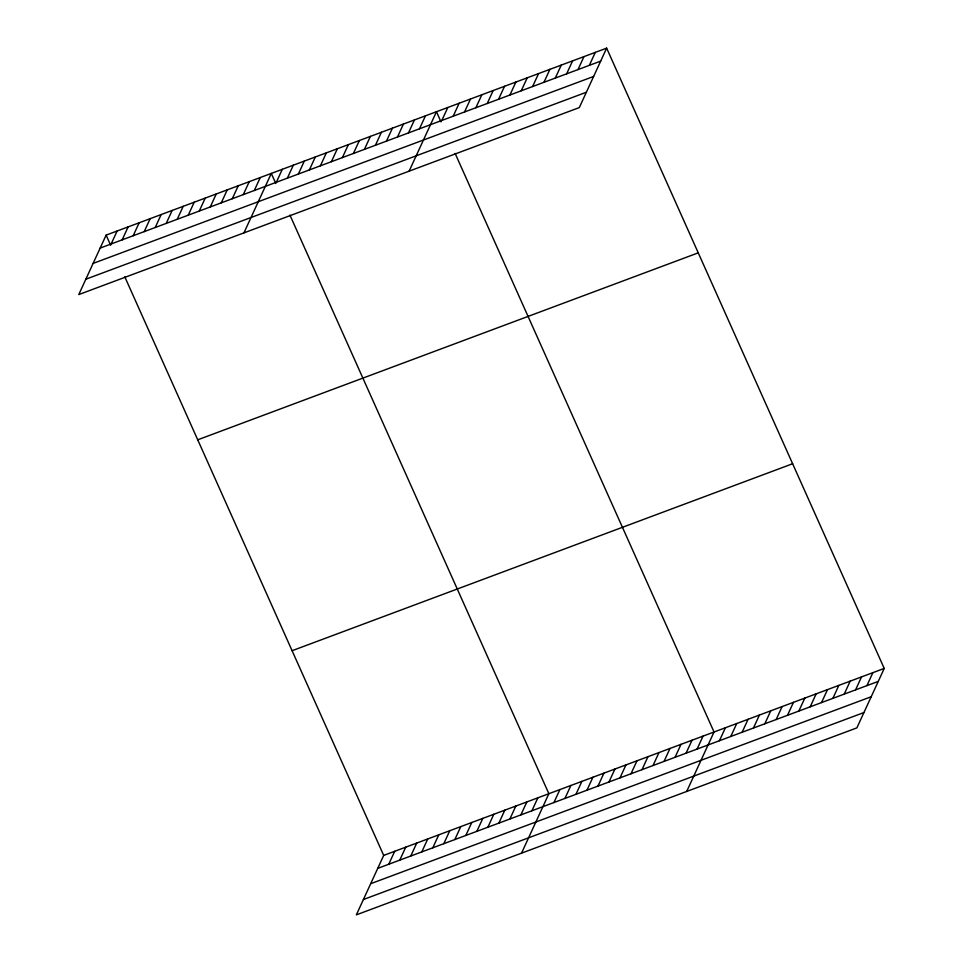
<?xml version="1.0" encoding="UTF-8"?>
<svg xmlns="http://www.w3.org/2000/svg" width="963" height="963" viewBox="0 0 963 963"><rect width="100%" height="100%" fill="white"/><g stroke="black" fill="none" stroke-linecap="round" stroke-linejoin="round"><path stroke-width="1.44" d="M606.642 48.15L106.123 235.116L78.773 294.57L579.305 107.591L606.642 48.15L884.227 668.43L856.877 727.884L356.358 914.85L383.695 855.409L884.227 668.43M111.166 243.964L117.125 231.012M122.181 239.847L128.139 226.895M133.195 235.742L139.154 222.778M144.209 231.626L150.168 218.661M155.212 227.509L161.17 214.556M166.226 223.404L172.184 210.44M177.24 219.287L183.199 206.323M188.254 215.17L194.213 202.218M199.257 211.053L205.227 198.101M210.271 206.949L216.23 193.984M221.285 202.832L227.244 189.867M232.3 198.715L238.258 185.763M243.302 194.61L249.273 181.646M254.316 190.493L260.275 177.529M243.952 232.865L271.289 173.424L275.815 183.524M276.345 182.26L282.303 169.307M287.359 178.155L293.318 165.191M298.361 174.038L304.32 161.074M309.376 169.921L315.334 156.969M320.39 165.817L326.349 152.852M331.404 161.7L337.363 148.735M342.407 157.583L348.377 144.631M353.421 153.466L359.38 140.514M364.435 149.361L370.394 136.397M375.45 145.244L381.408 132.292M386.452 141.128L392.423 128.175M397.466 137.023L403.425 124.058M408.481 132.906L414.439 119.942M419.495 128.789L425.453 115.837M409.119 171.161L436.468 111.72L440.982 121.832M441.848 120.435L447.807 107.483M453.2 116.198L459.158 103.246M464.539 111.961L470.498 99.008M475.878 107.724L481.849 94.771M487.23 103.486L493.188 90.534M498.569 99.249L504.54 86.297M509.921 95.012L515.879 82.06M521.26 90.775L527.23 77.81M532.611 86.538L538.57 73.573M543.951 82.3L549.921 69.336M555.302 78.063L561.26 65.099M566.641 73.826L572.612 60.862M577.993 69.589L583.951 56.624M589.332 65.352L595.303 52.387M388.751 864.244L394.71 851.292M399.765 860.14L405.724 847.175M410.78 856.023L416.738 843.058M421.782 851.906L427.741 838.954M432.796 847.801L438.755 834.837M443.811 843.684L449.769 830.72M454.825 839.567L460.783 826.615M465.827 835.451L471.798 822.498M476.841 831.346L482.8 818.381M487.856 827.229L493.814 814.265M498.87 823.112L504.829 810.16M509.872 819.007L515.843 806.043M520.887 814.891L526.845 801.926M531.901 810.774L537.86 797.821M521.537 853.146L548.874 793.705L289.947 215.122M553.93 802.552L559.888 789.588M564.932 798.435L570.89 785.483M575.946 794.319L581.905 781.366M586.961 790.214L592.919 777.249M597.975 786.097L603.933 773.133M608.977 781.98L614.948 769.028M619.991 777.863L625.95 764.911M631.006 773.758L636.964 760.794M642.02 769.642L647.979 756.689M653.022 765.525L658.993 752.572M664.037 761.42L669.995 748.456M675.051 757.303L681.01 744.339M686.065 753.186L692.024 740.234M697.08 749.082L703.038 736.117M686.703 791.454L714.04 732L455.126 153.418M719.433 740.728L725.392 727.763M730.773 736.49L736.731 723.526M742.124 732.253L748.082 719.289M753.463 728.016L759.422 715.052M764.815 723.767L770.773 710.814M776.154 719.53L782.112 706.577M787.505 715.292L793.464 702.34M798.845 711.055L804.803 698.103M810.196 706.818L816.155 693.866M821.535 702.581L827.494 689.628M832.887 698.344L838.845 685.391M844.226 694.106L850.185 681.154M855.577 689.869L861.536 676.905M866.917 685.632L872.875 672.668M100.152 248.081L600.683 61.114M93.098 263.417L593.629 76.45M85.827 279.222L586.359 92.255M197.716 439.814L698.247 252.848M292.102 650.711L792.621 463.745M377.737 868.361L878.268 681.395M370.683 883.709L871.214 696.731M363.412 899.514L863.943 712.536M106.123 235.116L110.637 245.228M124.781 276.814L383.695 855.409"/></g></svg>
